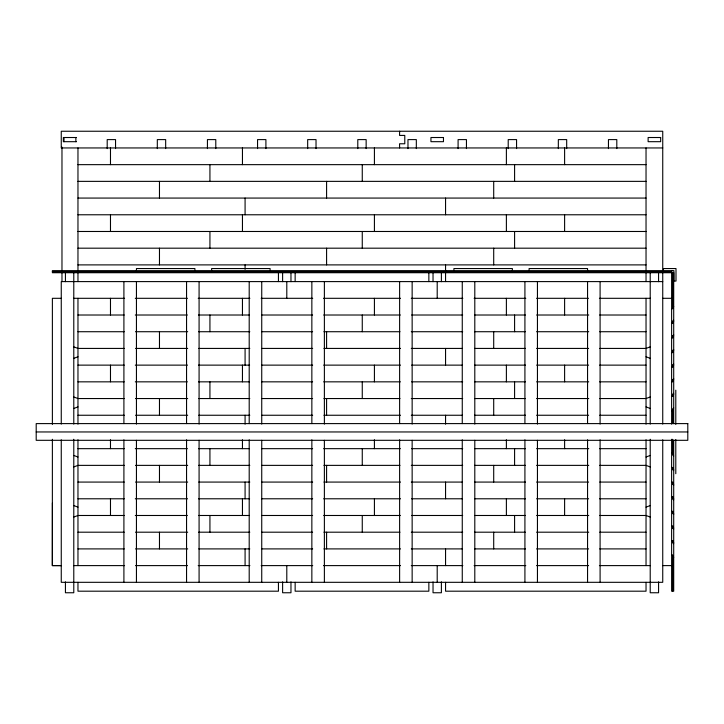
<?xml version="1.0" encoding="UTF-8"?>
<svg xmlns="http://www.w3.org/2000/svg" width="724" height="724" viewBox="0 0 724 724"><rect width="100%" height="100%" fill="white"/><g stroke="black" fill="none" stroke-linecap="round" stroke-linejoin="round"><path stroke-width="1.09" d="M52.4 502.954L52.345 565.598L61.259 565.607L52.345 565.598L52.381 439.287M671.619 323.366L672.659 323.366L672.659 321.275L673.7 320.234M671.619 337.981L672.659 337.981L672.659 335.9L673.7 334.85M671.619 352.606L672.659 352.606L672.659 350.516L673.7 349.475M671.619 367.222L672.659 367.222L672.659 365.131L673.7 364.091M671.619 381.838L672.659 381.838L672.659 379.747L673.7 378.706M671.619 396.453L672.659 396.453L672.659 394.372L673.7 393.322M673.7 407.938L672.659 408.988L672.659 423.549M73.785 358.344L77.966 356.778M73.785 408.463L77.966 406.897M73.785 466.935L77.966 465.369L124.211 465.369M73.785 517.054L77.966 515.488L124.211 515.488M650.215 346.859L646.034 348.425L599.771 348.425M650.215 396.978L646.034 398.544L599.771 398.544M646.034 457.016L650.215 455.45M646.034 507.135L650.215 505.569M76.527 137.515L63.35 137.515L63.35 141.687L76.527 141.687M662.741 147.949L61.259 147.949L61.259 131.243L662.741 131.243L662.741 424.092M77.966 164.656L646.034 164.656M77.966 181.362L646.034 181.362M77.966 198.068L646.034 198.068M77.966 214.775L646.034 214.775M77.966 231.481L646.034 231.481M77.966 248.187L646.034 248.187M77.966 264.894L646.034 264.894M52.381 271.681L671.619 271.681M662.741 281.6L61.259 281.6L61.259 424.092M61.259 298.306L52.381 298.306L52.381 424.391M73.513 298.306L124.582 298.306M135.298 298.306L187.435 298.306M198.204 298.306L249.88 298.306M261.165 298.306L312.732 298.306M323.483 298.306L400.517 298.306M411.268 298.306L462.835 298.306M474.12 298.306L525.796 298.306M536.565 298.306L588.44 298.306M599.418 298.306L650.487 298.306M662.741 298.306L671.619 298.306M672.659 306.659L673.7 306.659M671.619 308.75L672.659 308.75L672.659 272.722M77.966 315.012L124.211 315.012M135.298 315.012L187.371 315.012M198.457 315.012L249.427 315.012M261.626 315.012L312.614 315.012M323.664 315.012L400.363 315.012M411.639 315.012L462.681 315.012M474.808 315.012L525.425 315.012M536.62 315.012L588.739 315.012M599.671 315.012L646.034 315.012M672.659 321.275L673.7 321.275M77.966 331.719L124.211 331.719M135.488 331.719L187.697 331.719M198.657 331.719L249.798 331.719M261.835 331.719L312.614 331.719M323.899 331.719L399.983 331.719M411.277 331.719L462.681 331.719M474.51 331.719L525.298 331.719M536.584 331.719L588.739 331.719M599.771 331.719L646.034 331.719M672.659 335.9L673.7 335.9M124.266 348.425L77.966 348.425L73.785 346.859M135.551 348.425L187.697 348.425M198.792 348.425L249.798 348.425M261.979 348.425L312.659 348.425M323.927 348.425L400.508 348.425M411.277 348.425L462.455 348.425M474.51 348.425L525.524 348.425M536.584 348.425L588.594 348.425M672.659 350.516L673.7 350.516M77.966 365.131L124.266 365.131M135.298 365.131L187.498 365.131M198.457 365.131L249.59 365.131M261.626 365.131L312.659 365.131M323.664 365.131L400.508 365.131M411.639 365.131L462.455 365.131M474.808 365.131L525.524 365.131M536.62 365.131L588.594 365.131M599.671 365.131L646.034 365.131M672.659 365.131L673.7 365.131M672.659 379.747L673.7 379.747M77.966 381.838L124.211 381.838M135.298 381.838L187.371 381.838M198.457 381.838L249.427 381.838M261.626 381.838L312.614 381.838M323.664 381.838L400.363 381.838M411.639 381.838L462.681 381.838M474.808 381.838L525.425 381.838M536.62 381.838L588.739 381.838M599.671 381.838L646.034 381.838M672.659 394.372L673.7 394.372M124.211 398.544L77.966 398.544L73.785 396.978M135.488 398.544L187.697 398.544M198.657 398.544L249.798 398.544M261.835 398.544L312.614 398.544M323.899 398.544L399.983 398.544M411.277 398.544L462.681 398.544M474.51 398.544L525.298 398.544M536.584 398.544L588.739 398.544M671.619 411.078L672.659 411.078M77.966 415.25L124.266 415.25M135.551 415.25L187.697 415.25M198.792 415.25L249.798 415.25M261.979 415.25L312.659 415.25M323.927 415.25L400.508 415.25M411.277 415.25L462.455 415.25M474.51 415.25L525.524 415.25M536.584 415.25L588.594 415.25M599.771 415.25L646.034 415.25M36.2 431.957L687.8 431.957M77.966 448.663L124.211 448.663M135.298 448.663L187.371 448.663M198.457 448.663L249.427 448.663M261.626 448.663L312.614 448.663M323.664 448.663L400.363 448.663M411.639 448.663L462.681 448.663M474.808 448.663L525.425 448.663M536.62 448.663L588.739 448.663M599.671 448.663L646.034 448.663M671.619 452.844L672.659 452.844M135.488 465.369L187.697 465.369M198.657 465.369L249.798 465.369M261.835 465.369L312.614 465.369M323.899 465.369L399.983 465.369M411.277 465.369L462.681 465.369M474.51 465.369L525.298 465.369M536.584 465.369L588.739 465.369M599.771 465.369L646.034 465.369L650.215 466.935M671.619 467.46L672.659 467.46L672.659 469.55L673.7 470.591M672.659 469.55L673.7 469.55M77.966 482.075L124.266 482.075M135.551 482.075L187.697 482.075M198.792 482.075L249.798 482.075M261.979 482.075L312.659 482.075M323.927 482.075L400.508 482.075M411.277 482.075L462.455 482.075M474.51 482.075L525.524 482.075M536.584 482.075L588.594 482.075M599.771 482.075L646.034 482.075M671.619 482.075L672.659 482.075L672.659 484.166L673.7 485.207M672.659 484.166L673.7 484.166M671.619 496.691L672.659 496.691L672.659 498.782L673.7 499.822M77.966 498.782L124.266 498.782M135.298 498.782L187.498 498.782M198.457 498.782L249.59 498.782M261.626 498.782L312.659 498.782M323.664 498.782L400.508 498.782M411.639 498.782L462.455 498.782M474.808 498.782L525.524 498.782M536.62 498.782L588.594 498.782M599.671 498.782L646.034 498.782M672.659 498.782L673.7 498.782M671.619 511.316L672.659 511.316L672.659 513.397L673.7 514.447M672.659 513.397L673.7 513.397M135.298 515.488L187.371 515.488M198.457 515.488L249.427 515.488M261.626 515.488L312.614 515.488M323.664 515.488L400.363 515.488M411.639 515.488L462.681 515.488M474.808 515.488L525.425 515.488M536.62 515.488L588.739 515.488M599.671 515.488L646.034 515.488L650.215 517.054M671.619 525.932L672.659 525.932L672.659 528.022L673.7 529.063M672.659 528.022L673.7 528.022M77.966 532.194L124.211 532.194M135.488 532.194L187.697 532.194M198.657 532.194L249.798 532.194M261.835 532.194L312.614 532.194M323.899 532.194L399.983 532.194M411.277 532.194L462.681 532.194M474.51 532.194L525.298 532.194M536.584 532.194L588.739 532.194M599.771 532.194L646.034 532.194M671.619 540.547L672.659 540.547L672.659 542.638L673.7 543.679M672.659 542.638L673.7 542.638M77.966 548.901L124.266 548.901M135.551 548.901L187.697 548.901M198.792 548.901L249.798 548.901M261.979 548.901L312.659 548.901M323.927 548.901L400.508 548.901M411.277 548.901L462.455 548.901M474.51 548.901L525.524 548.901M536.584 548.901L588.594 548.901M599.771 548.901L646.034 548.901M671.619 555.163L672.659 555.163M672.659 557.254L673.7 557.254M73.513 565.607L124.582 565.607M135.551 565.607L187.498 565.607M198.204 565.607L249.88 565.607M261.165 565.607L312.732 565.607M323.483 565.607L400.517 565.607M411.268 565.607L462.835 565.607M474.12 565.607L525.796 565.607M536.556 565.607L588.594 565.607M599.418 565.607L650.487 565.607M662.741 565.607L671.619 565.607M646.034 356.778L650.215 358.344M646.034 406.897L650.215 408.463M73.785 455.45L77.966 457.016M73.785 505.569L77.966 507.135M673.7 455.975L672.659 454.925L672.659 439.296M675.791 390.191L675.791 424.391M675.791 439.522L675.791 473.722M673.7 423.612L673.7 272.722L52.381 272.722L52.381 270.64L673.908 270.64L673.908 281.075L675.999 281.075L675.999 268.55L663.474 268.55L663.474 270.64M673.7 440.301L673.7 591.191L671.619 591.191L671.619 439.296M672.659 555.145L672.659 591.191M671.619 270.64L671.619 424.092M662.741 439.821L662.741 582.313L61.259 582.313L61.259 439.821M658.569 272.722L658.569 281.672M658.569 581.861L658.569 592.757L650.215 592.757L650.215 439.269M650.215 272.722L650.215 424.101M646.034 147.949L646.034 281.6M646.034 298.306L646.034 424.164M646.034 439.758L646.034 565.607M646.034 582.313L646.034 591.191L445.559 591.191L445.559 582.313M616.803 148.592L616.803 139.596L608.45 139.596L608.45 148.619M600.096 281.6L600.096 424.092M600.096 439.821L600.096 582.313M587.562 270.64L587.562 268.55L529.09 268.55L529.09 270.64M587.562 281.6L587.562 423.603M587.562 439.821L587.562 582.313M566.684 148.592L566.684 139.596L558.331 139.596L558.331 148.619M564.611 147.949L564.611 164.656M564.611 214.775L564.611 231.481M564.611 298.306L564.611 315.012M564.611 365.131L564.611 381.838M564.611 439.758L564.611 448.663M564.611 498.782L564.611 515.488M537.443 281.6L537.443 424.092M537.443 440.292L537.443 582.313M524.918 281.6L524.918 423.603M524.918 439.821L524.918 582.313M516.565 148.592L516.565 139.596L508.212 139.596L508.212 148.619M514.592 164.656L514.592 181.362M514.592 231.481L514.592 248.187M514.592 315.012L514.592 331.719M514.592 381.838L514.592 398.544M514.592 448.663L514.592 465.369M514.592 515.488L514.592 532.194M512.384 270.64L512.384 268.55L453.912 268.55L453.912 270.64M506.384 147.949L506.384 164.656M506.384 214.775L506.384 231.481M506.384 298.306L506.384 315.012M506.384 365.131L506.384 381.838M506.384 439.758L506.384 448.663M506.384 498.782L506.384 515.488M493.705 181.362L493.705 198.068M493.705 248.187L493.705 264.894M493.705 331.719L493.705 348.425M493.705 398.544L493.705 415.25M493.705 465.369L493.705 482.075M493.705 532.194L493.705 548.901M474.799 281.6L474.799 424.092M474.799 440.292L474.799 582.313M466.446 148.592L466.446 139.596L458.093 139.596L458.093 148.619M462.265 281.6L462.265 423.603M462.265 439.821L462.265 582.313M445.559 198.068L445.559 214.775M445.559 264.894L445.559 281.6M445.559 348.425L445.559 365.131M445.559 415.25L445.559 424.164M445.559 482.075L445.559 498.782M445.559 548.901L445.559 565.607M441.387 272.722L441.387 281.672M441.387 581.861L441.387 592.757L433.033 592.757L433.033 581.861M437.206 281.6L437.206 298.306M437.206 565.607L437.206 582.313M433.033 272.722L433.033 281.672M428.852 272.722L428.852 281.6M428.852 582.313L428.852 591.191L295.148 591.191L295.148 582.313M416.327 148.592L416.327 139.596L407.974 139.596L407.974 148.619M412.146 281.6L412.146 424.092M412.146 440.292L412.146 582.313M399.621 131.243L399.558 135.424L404.779 135.424L404.779 143.777L399.558 143.777L399.621 147.949M399.621 281.6L399.621 423.603M399.621 439.821L399.621 582.313M374.417 147.949L374.417 164.656M374.417 214.775L374.417 231.481M374.417 298.306L374.417 315.012M374.417 365.131L374.417 381.838M374.417 439.758L374.417 448.663M374.417 498.782L374.417 515.488M366.145 148.592L366.145 139.596L357.792 139.596L357.792 148.619M362.262 164.656L362.262 181.362M362.262 231.481L362.262 248.187M362.262 315.012L362.262 331.719M362.262 381.838L362.262 398.544M362.262 448.663L362.262 465.369M362.262 515.488L362.262 532.194M326.587 181.362L326.587 198.068M326.587 248.187L326.587 264.894M326.587 331.719L326.587 348.425M326.587 398.544L326.587 415.25M326.587 465.369L326.587 482.075M326.587 532.194L326.587 548.901M324.379 281.6L324.379 424.092M324.379 440.292L324.379 582.313M316.026 148.592L316.026 139.596L307.673 139.596L307.673 148.619M311.854 281.6L311.854 423.603M311.854 439.821L311.854 582.313M295.148 272.722L295.148 281.6M290.967 272.722L290.967 281.672M290.967 581.861L290.967 592.757L282.613 592.757L282.613 581.861M286.794 281.6L286.794 298.306M286.794 565.607L286.794 582.313M282.613 272.722L282.613 281.672M278.441 272.722L278.441 281.6M278.441 582.313L278.441 591.191L77.966 591.191L77.966 582.313M270.088 270.64L270.088 268.55L211.616 268.55L211.616 270.64M265.907 148.592L265.907 139.596L257.554 139.596L257.554 148.619M261.735 281.6L261.735 424.092M261.735 440.292L261.735 582.313M249.201 281.6L249.201 423.603M249.201 439.821L249.201 582.313M245.083 198.068L245.083 214.775M245.083 264.894L245.083 269.346M245.083 348.425L245.083 365.131M245.083 415.25L245.083 424.164M245.083 482.075L245.083 498.782M245.083 548.901L245.083 565.607M242.45 147.949L242.45 164.656M242.45 214.775L242.45 231.481M242.45 298.306L242.45 315.012M242.45 365.131L242.45 381.838M242.45 439.758L242.45 448.663M242.45 498.782L242.45 515.488M215.788 148.592L215.788 139.596L207.435 139.596L207.435 148.619M209.933 164.656L209.933 181.362M209.933 231.481L209.933 248.187M209.933 315.012L209.933 331.719M209.933 381.838L209.933 398.544M209.933 448.663L209.933 465.369M209.933 515.488L209.933 532.194M199.082 281.6L199.082 424.092M199.082 440.292L199.082 582.313M194.91 270.64L194.91 268.55L136.438 268.55L136.438 270.64M186.557 281.6L186.557 423.603M186.557 439.821L186.557 582.313M165.669 148.592L165.669 139.596L157.316 139.596L157.316 148.619M159.47 181.362L159.47 198.068M159.47 248.187L159.47 264.894M159.47 331.719L159.47 348.425M159.47 398.544L159.47 415.25M159.47 465.369L159.47 482.075M159.47 532.194L159.47 548.901M136.438 281.6L136.438 424.092M136.438 440.292L136.438 582.313M123.904 281.6L123.904 423.603M123.904 439.821L123.904 582.313M115.55 148.592L115.55 139.596L107.197 139.596L107.197 148.619M110.482 147.949L110.482 164.656M110.482 214.775L110.482 231.481M110.482 298.306L110.482 315.012M110.482 365.131L110.482 381.838M110.482 439.758L110.482 448.663M110.482 498.782L110.482 515.488M77.966 147.949L77.966 281.6M77.966 298.306L77.966 424.164M77.966 439.758L77.966 565.607M75.875 137.515L75.875 141.687M73.785 272.722L73.785 424.101M73.785 439.269L73.785 592.757L65.431 592.757L65.431 581.861M65.431 272.722L65.431 281.672M64.002 137.515L64.002 141.687M61.974 147.072L61.974 281.6M443.468 137.515L430.943 137.515L430.943 141.687L443.468 141.687L443.468 137.515M660.65 137.515L648.125 137.515L648.125 141.687L660.65 141.687L660.65 137.515M687.8 423.603L36.2 423.603L36.2 440.31L687.8 440.31L687.8 423.603"/></g></svg>
